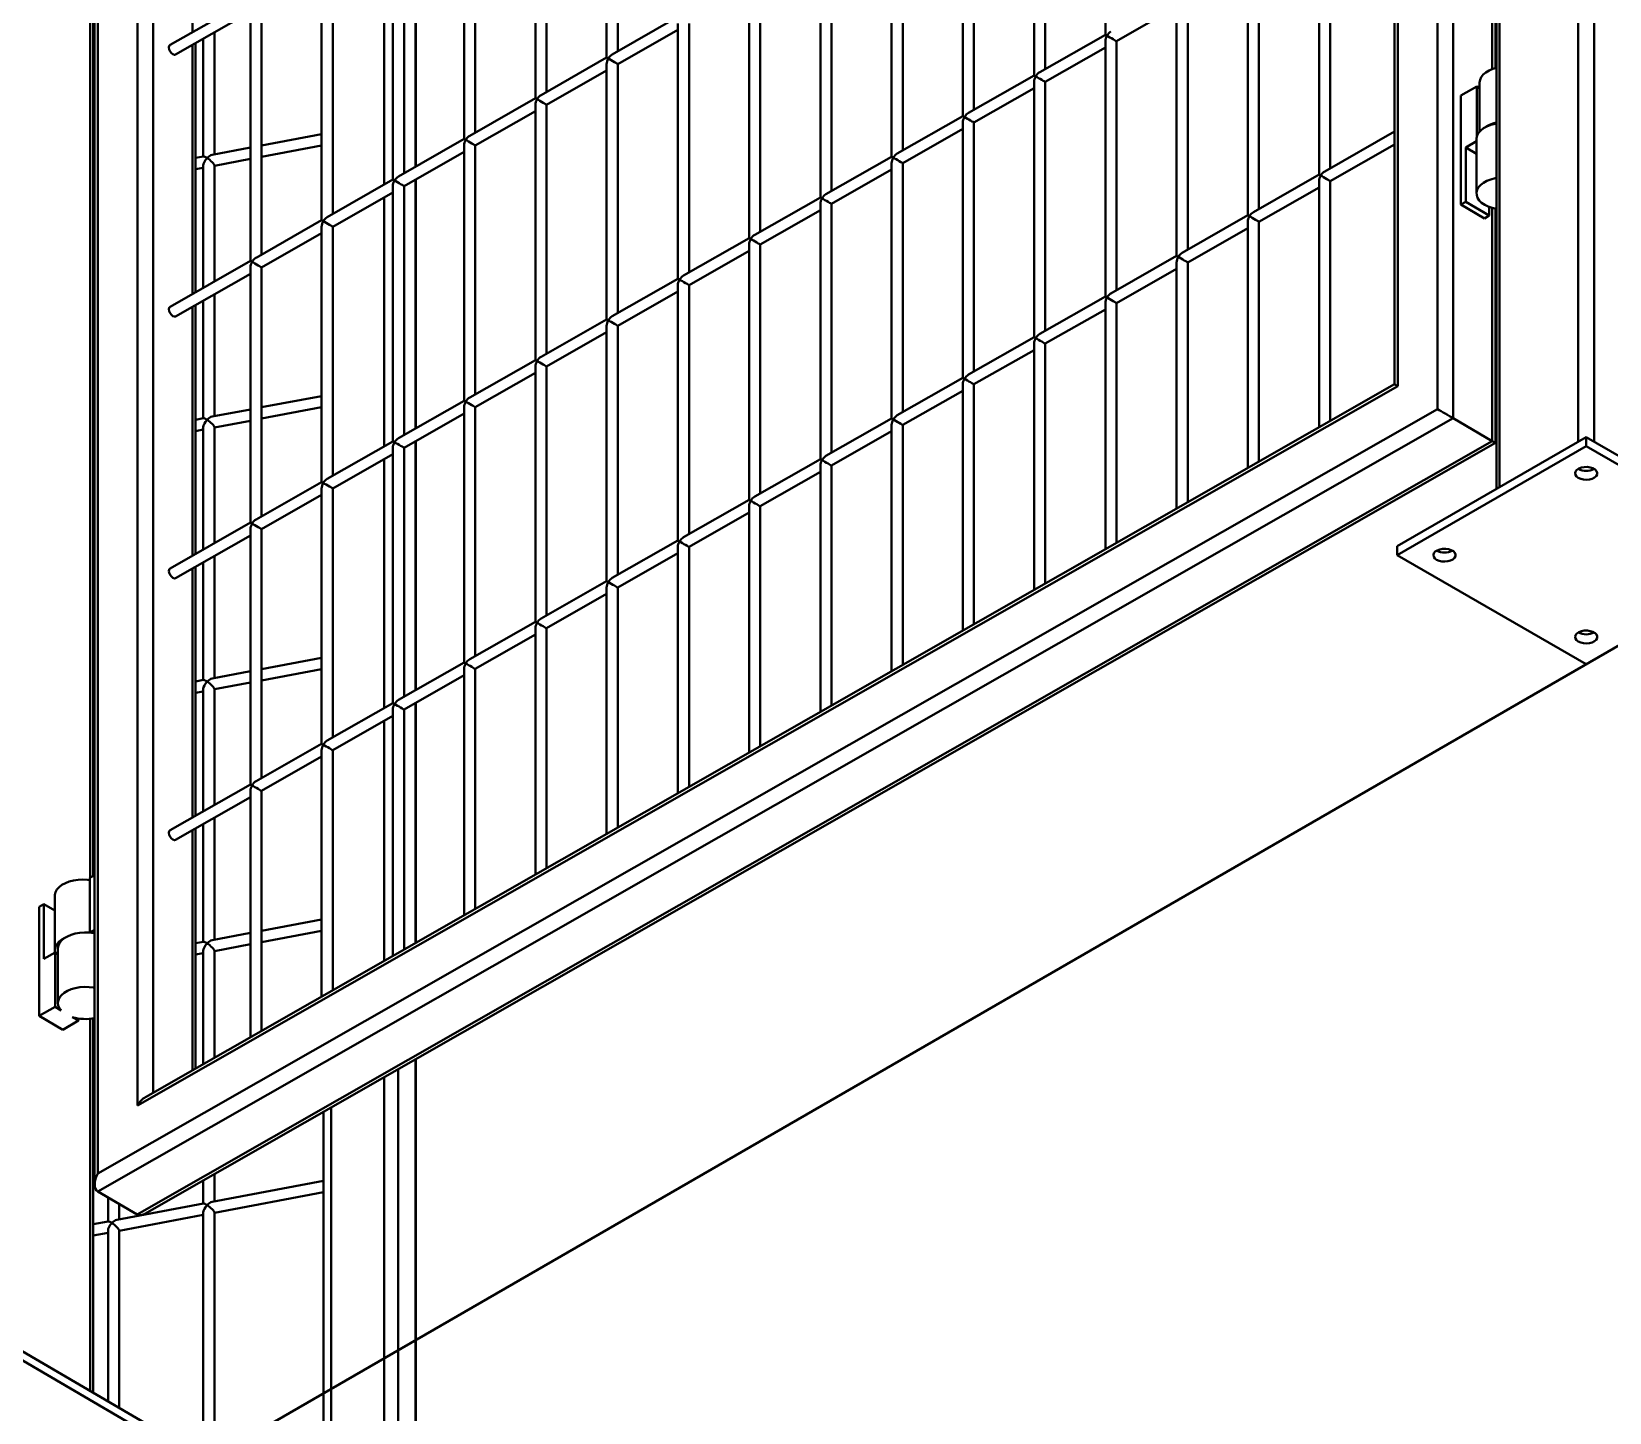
# Model space of a CAD drawing. Header units: millimetres. Extents: x 0 to 297, y 0 to 210.
# Drawn here: x 226.64 to 233.72, y 81.01 to 87.21 of the extents above; entities that cross this region are included whole.
import ezdxf

# ---------------------------------------------------------------- set-up
doc = ezdxf.new("R2010")
doc.units = ezdxf.units.MM
doc.layers.add('轮廓实线层', color=7, linetype='Continuous', lineweight=40)

msp = doc.modelspace()

# ---------------------------------------------------------------- linework, layer by layer
at = {"layer": '轮廓实线层', "color": 7, "linetype": 'Continuous', "lineweight": 40}
for p, q in [((226.9194, 96.7092), (226.9194, 82.035)), ((226.9343, 96.7007), (226.9343, 82.0846)), ((227.1121, 82.3902), (227.1121, 96.598)), ((226.9132, 83.4203), (226.9132, 95.0289)), ((232.7583, 94.2612), (232.7583, 85.6291)), ((233.2119, 87.0496), (233.2119, 92.7712)), ((233.216, 92.7688), (233.216, 85.1593)), ((212.5478, 72.2072), (241.5392, 88.9436)), ((231.4595, 88.3459), (231.4595, 87.1991)), ((229.2192, 88.2434), (229.2192, 87.0966)), ((229.2692, 87.1251), (229.2692, 88.2434)), ((231.1394, 88.1633), (231.1394, 87.0165)), ((231.1894, 87.0451), (231.1894, 88.1633)), ((228.8992, 88.0608), (228.8992, 86.914)), ((228.9492, 86.9425), (228.9492, 88.0608)), ((230.8194, 87.9807), (230.8194, 86.8339)), ((230.8694, 86.8624), (230.8694, 87.9807)), ((228.5791, 87.8781), (228.5791, 86.7313)), ((228.6291, 86.7599), (228.6291, 87.8781)), ((230.4994, 87.7981), (230.4994, 86.6513)), ((230.5494, 86.6798), (230.5494, 87.7981)), ((228.2591, 87.6955), (228.2591, 86.5487)), ((228.3091, 86.5773), (228.3091, 87.6955)), ((228.3626, 86.6078), (228.3626, 87.726)), ((232.4196, 87.718), (232.4196, 86.5712)), ((232.4696, 86.5997), (232.4696, 87.718)), ((230.1793, 87.6154), (230.1793, 86.4687)), ((230.2293, 86.4972), (230.2293, 87.6154)), ((227.9391, 87.5129), (227.9391, 86.3661)), ((227.9891, 86.3946), (227.9891, 87.5129)), ((232.0995, 87.5354), (232.0995, 86.3886)), ((232.1495, 86.4171), (232.1495, 87.5354)), ((229.8593, 87.4328), (229.8593, 86.286)), ((229.9093, 86.3146), (229.9093, 87.4328)), ((227.619, 87.3593), (227.2583, 87.1534)), ((227.619, 87.3303), (227.619, 86.1835)), ((227.669, 86.212), (227.669, 87.3303)), ((231.7795, 87.3527), (231.7795, 86.206)), ((231.8295, 86.2345), (231.8295, 87.3527)), ((227.2831, 87.11), (227.619, 87.3017)), ((229.5393, 87.2792), (229.2444, 87.111)), ((231.5095, 87.1701), (231.7795, 87.3242)), ((227.4573, 86.6619), (227.4573, 87.2094)), ((229.2692, 87.0676), (229.5393, 87.2217)), ((229.5393, 87.2502), (229.5393, 86.1034)), ((229.5893, 86.1319), (229.5893, 87.2502)), ((231.4595, 87.1991), (231.1647, 87.0309)), ((227.373, 86.0431), (227.373, 87.1613)), ((227.4073, 87.1809), (227.4073, 86.6525)), ((231.1894, 86.9875), (231.4595, 87.1416)), ((231.4595, 87.1701), (231.4595, 86.0233)), ((231.5095, 86.0519), (231.5095, 87.1701)), ((229.2192, 87.0966), (228.9244, 86.9284)), ((229.2192, 87.0676), (229.2192, 85.9208)), ((229.2692, 85.9493), (229.2692, 87.0676)), ((228.9492, 86.8849), (229.2192, 87.039)), ((231.1394, 87.0165), (230.8446, 86.8483)), ((231.1394, 86.9875), (231.1394, 85.8407)), ((231.1894, 85.8692), (231.1894, 86.9875)), ((233.141, 86.9846), (233.141, 86.7648)), ((228.8992, 86.914), (228.6044, 86.7457)), ((230.8694, 86.8049), (231.1394, 86.959)), ((233.0568, 86.9261), (233.1279, 86.9667)), ((233.0568, 86.4362), (233.0568, 86.9261)), ((233.1279, 86.9667), (233.1279, 86.7409)), ((233.1279, 86.9667), (233.141, 86.9591)), ((228.6291, 86.7023), (228.8992, 86.8564)), ((228.8992, 86.8849), (228.8992, 85.7382)), ((228.9492, 85.7667), (228.9492, 86.8849)), ((230.8194, 86.8339), (230.5246, 86.6657)), ((230.5494, 86.6222), (230.8194, 86.7763)), ((230.8194, 86.8049), (230.8194, 85.6581)), ((230.8694, 85.6866), (230.8694, 86.8049)), ((232.7583, 86.7645), (232.4448, 86.5856)), ((227.619, 86.6922), (227.4468, 86.6599)), ((227.9391, 86.7524), (227.669, 86.7016)), ((227.669, 86.6508), (227.9391, 86.7015)), ((228.5791, 86.7313), (228.2843, 86.5631)), ((228.5791, 86.7023), (228.5791, 85.5555)), ((228.6291, 85.5841), (228.6291, 86.7023)), ((232.4696, 86.5422), (232.7583, 86.7069)), ((233.1269, 86.7211), (233.0782, 86.6933)), ((233.0782, 86.6933), (233.0782, 86.4484)), ((233.0782, 86.6933), (233.1269, 86.6649)), ((233.1269, 86.7315), (233.1269, 86.4865)), ((227.4086, 86.6527), (227.373, 86.646)), ((227.4573, 86.611), (227.619, 86.6414)), ((228.3091, 86.5197), (228.5791, 86.6738)), ((230.4994, 86.6513), (230.2045, 86.483)), ((230.4994, 86.6222), (230.4994, 85.4755)), ((230.5494, 85.504), (230.5494, 86.6222)), ((226.9194, 86.5608), (226.9132, 86.5596)), ((227.373, 86.5951), (227.4073, 86.6016)), ((227.4073, 86.6123), (227.4073, 86.0627)), ((227.4573, 86.0912), (227.4573, 86.6123)), ((228.2591, 86.5487), (227.9643, 86.3805)), ((228.3626, 85.4319), (228.3626, 86.5502)), ((230.2293, 86.4396), (230.4994, 86.5937)), ((232.4196, 86.5712), (232.1248, 86.403)), ((226.9132, 86.5088), (226.9194, 86.5099)), ((227.9891, 86.3371), (228.2591, 86.4912)), ((228.2591, 86.5197), (228.2591, 85.3729)), ((228.3091, 85.4014), (228.3091, 86.5197)), ((232.1495, 86.3595), (232.4196, 86.5136)), ((232.4196, 86.5422), (232.4196, 85.4358)), ((232.4696, 85.4643), (232.4696, 86.5422)), ((230.1793, 86.4687), (229.8845, 86.3004)), ((229.9093, 86.257), (230.1793, 86.4111)), ((230.1793, 86.4396), (230.1793, 85.2928)), ((230.2293, 85.3214), (230.2293, 86.4396)), ((233.0782, 86.4484), (233.0568, 86.4362)), ((233.0568, 86.4362), (233.1623, 86.3746)), ((233.0782, 86.4484), (233.1836, 86.3868)), ((233.1836, 86.4261), (233.1836, 86.3868)), ((233.2119, 85.3657), (233.2119, 86.4181)), ((227.9391, 86.3661), (227.6443, 86.1979)), ((227.9391, 86.3371), (227.9391, 85.1903)), ((227.9891, 85.2188), (227.9891, 86.3371)), ((232.0995, 86.3886), (231.8047, 86.2203)), ((232.0995, 86.3595), (232.0995, 85.2532)), ((232.1495, 85.2817), (232.1495, 86.3595)), ((233.1836, 86.3868), (233.1623, 86.3746)), ((227.669, 86.1544), (227.9391, 86.3085)), ((229.8593, 86.286), (229.5645, 86.1178)), ((231.8295, 86.1769), (232.0995, 86.331)), ((229.5893, 86.0744), (229.8593, 86.2285)), ((229.8593, 86.257), (229.8593, 85.1102)), ((229.9093, 85.1387), (229.9093, 86.257)), ((231.7795, 86.206), (231.4847, 86.0377)), ((227.619, 86.1835), (227.2583, 85.9776)), ((227.2831, 85.9342), (227.619, 86.1259)), ((227.619, 86.1544), (227.619, 85.0077)), ((227.669, 85.0362), (227.669, 86.1544)), ((231.5095, 85.9943), (231.7795, 86.1484)), ((231.7795, 86.1769), (231.7795, 85.0706)), ((231.8295, 85.0991), (231.8295, 86.1769)), ((229.5393, 86.1034), (229.2444, 85.9352)), ((229.5393, 86.0744), (229.5393, 84.9276)), ((229.5893, 84.9561), (229.5893, 86.0744)), ((227.373, 84.8672), (227.373, 85.9855)), ((227.4073, 86.0051), (227.4073, 85.4766)), ((227.4573, 85.486), (227.4573, 86.0336)), ((229.2692, 85.8917), (229.5393, 86.0458)), ((231.4595, 86.0233), (231.1647, 85.8551)), ((231.4595, 85.9943), (231.4595, 84.8879)), ((231.5095, 84.9165), (231.5095, 85.9943)), ((229.2192, 85.9208), (228.9244, 85.7525)), ((231.1894, 85.8117), (231.4595, 85.9658)), ((228.9492, 85.7091), (229.2192, 85.8632)), ((229.2192, 85.8917), (229.2192, 84.745)), ((229.2692, 84.7735), (229.2692, 85.8917)), ((231.1394, 85.8407), (230.8446, 85.6725)), ((230.8694, 85.629), (231.1394, 85.7831)), ((231.1394, 85.8117), (231.1394, 84.7053)), ((231.1894, 84.7338), (231.1894, 85.8117)), ((228.8992, 85.7382), (228.6044, 85.5699)), ((228.8992, 85.7091), (228.8992, 84.5623)), ((228.9492, 84.5909), (228.9492, 85.7091)), ((232.7583, 85.6291), (227.1477, 82.4275)), ((228.6291, 85.5265), (228.8992, 85.6806)), ((230.8194, 85.6581), (230.5246, 85.4898)), ((230.8194, 85.629), (230.8194, 84.5227)), ((230.8694, 84.5512), (230.8694, 85.629)), ((232.7732, 85.6206), (227.1121, 82.3902)), ((227.9391, 85.5765), (227.669, 85.5258)), ((228.5791, 85.5555), (228.2843, 85.3873)), ((230.5494, 85.4464), (230.8194, 85.6005)), ((226.9343, 82.0846), (232.951, 85.5179)), ((227.619, 85.5164), (227.4468, 85.4841)), ((227.669, 85.4749), (227.9391, 85.5257)), ((228.3091, 85.3439), (228.5791, 85.498)), ((228.5791, 85.5265), (228.5791, 84.3797)), ((228.6291, 84.4082), (228.6291, 85.5265)), ((233.0217, 85.4769), (226.9339, 82.0029)), ((227.4086, 85.4769), (227.373, 85.4702)), ((227.373, 85.4193), (227.4073, 85.4258)), ((227.4073, 85.4365), (227.4073, 84.8868)), ((227.4573, 85.4352), (227.619, 85.4655)), ((227.4573, 84.9154), (227.4573, 85.4365)), ((230.4994, 85.4755), (230.2045, 85.3072)), ((230.2293, 85.2638), (230.4994, 85.4179)), ((230.4994, 85.4464), (230.4994, 84.3401)), ((230.5494, 84.3686), (230.5494, 85.4464)), ((233.0217, 85.4769), (233.1974, 85.3742)), ((226.9194, 85.385), (226.9132, 85.3838)), ((227.1096, 81.9003), (233.1974, 85.3742)), ((227.1447, 81.9036), (233.2119, 85.3657)), ((228.2591, 85.3729), (227.9643, 85.2047)), ((228.2591, 85.3439), (228.2591, 84.1971)), ((228.3091, 84.2256), (228.3091, 85.3439)), ((228.3626, 84.2561), (228.3626, 85.3744)), ((232.771, 84.9024), (233.6196, 85.3922)), ((232.771, 84.8616), (233.6196, 85.3514)), ((233.6196, 85.3922), (233.6196, 85.3514)), ((233.6196, 85.3922), (234.4681, 84.9024)), ((233.6196, 85.3514), (234.4681, 84.8616)), ((226.9132, 85.3329), (226.9194, 85.3341)), ((227.9891, 85.1612), (228.2591, 85.3153)), ((230.1793, 85.2928), (229.8845, 85.1246)), ((229.9093, 85.0812), (230.1793, 85.2353)), ((230.1793, 85.2638), (230.1793, 84.1574)), ((230.2293, 84.186), (230.2293, 85.2638)), ((227.9391, 85.1903), (227.6443, 85.022)), ((227.669, 84.9786), (227.9391, 85.1327)), ((227.9391, 85.1612), (227.9391, 84.0145)), ((227.9891, 84.043), (227.9891, 85.1612)), ((229.8593, 85.1102), (229.5645, 84.942)), ((229.8593, 85.0812), (229.8593, 83.9748)), ((229.9093, 84.0033), (229.9093, 85.0812)), ((227.619, 85.0077), (227.2583, 84.8018)), ((229.5893, 84.8985), (229.8593, 85.0526)), ((227.2831, 84.7584), (227.619, 84.9501)), ((227.619, 84.9786), (227.619, 83.8318)), ((227.669, 83.8604), (227.669, 84.9786)), ((229.5393, 84.9276), (229.2444, 84.7593)), ((227.4573, 84.3102), (227.4573, 84.8578)), ((229.2692, 84.7159), (229.5393, 84.87)), ((229.5393, 84.8985), (229.5393, 83.7922)), ((229.5893, 83.8207), (229.5893, 84.8985)), ((232.771, 84.9024), (232.771, 84.8616)), ((233.6196, 84.3717), (232.771, 84.8616)), ((234.4681, 84.8616), (233.6196, 84.3717)), ((227.373, 83.6914), (227.373, 84.8097)), ((227.4073, 84.8293), (227.4073, 84.3008)), ((229.2192, 84.745), (228.9244, 84.5767)), ((229.2192, 84.7159), (229.2192, 83.6096)), ((229.2692, 83.6381), (229.2692, 84.7159)), ((228.9492, 84.5333), (229.2192, 84.6874)), ((228.8992, 84.5623), (228.6044, 84.3941)), ((228.6291, 84.3507), (228.8992, 84.5048)), ((228.8992, 84.5333), (228.8992, 83.4269)), ((228.9492, 83.4555), (228.9492, 84.5333)), ((227.9391, 84.4007), (227.669, 84.35)), ((227.669, 84.2991), (227.9391, 84.3498)), ((228.5791, 84.3797), (228.2843, 84.2115)), ((228.5791, 84.3507), (228.5791, 83.2443)), ((228.6291, 83.2729), (228.6291, 84.3507)), ((227.4086, 84.3011), (227.373, 84.2944)), ((227.619, 84.3406), (227.4468, 84.3082)), ((227.4573, 84.2593), (227.619, 84.2897)), ((228.3091, 84.168), (228.5791, 84.3221)), ((226.9194, 84.2092), (226.9132, 84.208)), ((227.373, 84.2435), (227.4073, 84.25)), ((227.4073, 84.2607), (227.4073, 83.711)), ((227.4573, 83.7396), (227.4573, 84.2607)), ((226.9132, 84.1571), (226.9194, 84.1583)), ((228.2591, 84.1971), (227.9643, 84.0289)), ((227.9891, 83.9854), (228.2591, 84.1395)), ((228.2591, 84.168), (228.2591, 83.0617)), ((228.3091, 83.0902), (228.3091, 84.168)), ((228.3626, 83.1207), (228.3626, 84.1986)), ((227.9391, 84.0145), (227.6443, 83.8462)), ((227.669, 83.8028), (227.9391, 83.9569)), ((227.9391, 83.9854), (227.9391, 82.8791)), ((227.9891, 82.9076), (227.9891, 83.9854)), ((227.619, 83.8318), (227.2583, 83.626)), ((227.619, 83.8028), (227.619, 82.6964)), ((227.669, 82.725), (227.669, 83.8028)), ((227.2831, 83.5825), (227.619, 83.7743)), ((227.4073, 83.6535), (227.4073, 83.125)), ((227.4573, 83.1344), (227.4573, 83.682)), ((227.373, 82.556), (227.373, 83.6339)), ((226.9194, 83.4239), (226.8979, 83.4116)), ((226.8979, 83.4116), (226.8979, 83.1666)), ((226.6917, 83.2939), (226.6703, 83.2817)), ((226.6917, 83.0489), (226.6917, 83.2939)), ((226.6917, 83.2939), (226.7403, 83.2655)), ((226.7403, 83.3321), (226.7403, 83.0871)), ((226.6703, 83.2817), (226.6703, 82.7918)), ((227.9391, 83.2249), (227.669, 83.1742)), ((226.8979, 83.1666), (226.9194, 83.1789)), ((227.619, 83.1648), (227.4468, 83.1324)), ((227.669, 83.1233), (227.9391, 83.174)), ((226.7414, 83.0774), (226.6917, 83.0489)), ((226.7414, 82.8324), (226.7414, 83.0774)), ((226.7414, 83.0774), (226.7545, 83.0697)), ((226.7545, 83.0953), (226.7545, 82.8503)), ((227.4086, 83.1253), (227.373, 83.1186)), ((227.373, 83.0677), (227.4073, 83.0741)), ((227.4073, 83.0849), (227.4073, 82.5756)), ((227.4573, 83.0835), (227.619, 83.1139)), ((227.4573, 82.6042), (227.4573, 83.0849)), ((226.6703, 82.7918), (226.7414, 82.8324)), ((226.6703, 82.7918), (226.7758, 82.7302)), ((226.7414, 82.8324), (226.7696, 82.816)), ((226.7758, 82.7302), (226.8469, 82.7708)), ((226.8188, 82.7872), (226.8469, 82.7708)), ((226.8469, 82.7708), (226.8469, 82.7806)), ((226.9132, 81.0999), (226.9132, 82.7808)), ((228.3626, 80.9321), (228.3626, 82.5985)), ((227.9475, 82.3617), (227.9475, 79.7105)), ((227.4573, 81.9586), (227.4573, 82.082)), ((227.4073, 82.0534), (227.4073, 81.9492)), ((227.9475, 82.0507), (227.4468, 81.9566)), ((226.9339, 82.0029), (227.1096, 81.9003)), ((226.9794, 81.9763), (226.9794, 81.8688)), ((227.4086, 81.9494), (227.0189, 81.8762)), ((227.0294, 81.8782), (227.0294, 81.9471)), ((227.4573, 81.9077), (227.9475, 81.9998)), ((226.9807, 81.869), (226.9132, 81.8564)), ((227.0294, 81.8273), (227.4073, 81.8983)), ((227.4073, 81.909), (227.4073, 80.7734)), ((227.4573, 80.7828), (227.4573, 81.909)), ((226.9132, 81.8055), (226.9794, 81.8179)), ((226.9794, 81.8286), (226.9794, 81.0613)), ((227.0294, 81.032), (227.0294, 81.8286)), ((226.5146, 81.3327), (227.3582, 80.84)), ((226.5146, 81.2919), (227.3582, 80.7992))]:
    msp.add_line(p, q, dxfattribs=at)
at = {"layer": '轮廓实线层', "color": 8, "linetype": 'Continuous', "lineweight": 40}
for p, q in [((227.1828, 96.5569), (227.1828, 82.4475)), ((226.8988, 83.4121), (226.8988, 95.0271)), ((232.7732, 93.0244), (232.7732, 85.6206)), ((232.951, 85.5179), (232.951, 92.9218)), ((233.0217, 92.8809), (233.0217, 85.4769)), ((233.1974, 87.0449), (233.1974, 92.7795)), ((233.2307, 92.7603), (233.2307, 85.1677)), ((233.5842, 85.3718), (233.5842, 92.5562)), ((233.6549, 92.5562), (233.6549, 85.3718)), ((227.3585, 87.2106), (227.3585, 88.3289)), ((228.3601, 86.6064), (228.3601, 87.7246)), ((228.2197, 86.5263), (228.2197, 87.6445)), ((227.3585, 86.0348), (227.3585, 87.1531)), ((228.3601, 85.4305), (228.3601, 86.5488)), ((228.2197, 85.3504), (228.2197, 86.4687)), ((233.1974, 85.3742), (233.1974, 86.4216)), ((227.3585, 84.859), (227.3585, 85.9773)), ((228.3601, 84.2547), (228.3601, 85.373)), ((228.2197, 84.1746), (228.2197, 85.2929)), ((227.3585, 83.6832), (227.3585, 84.8014)), ((228.3601, 83.1193), (228.3601, 84.1972)), ((228.2197, 83.0392), (228.2197, 84.117)), ((227.3585, 82.5478), (227.3585, 83.6256)), ((226.8988, 81.1083), (226.8988, 82.779)), ((228.3601, 80.9316), (228.3601, 82.5971)), ((228.2197, 79.537), (228.2197, 82.517)), ((228.2828, 82.553), (228.2828, 79.4777)), ((227.982, 82.3814), (227.982, 79.6965))]:
    msp.add_line(p, q, dxfattribs=at)
at = {"layer": '轮廓实线层', "color": 7, "linetype": 'Continuous', "lineweight": 40, "flags": 128}
for points in [[(227.2583, 87.1534), (227.2582, 87.1534), (227.2544, 87.149), (227.2531, 87.142), (227.2544, 87.1334), (227.2582, 87.1245), (227.2639, 87.1168), (227.2707, 87.1113), (227.2774, 87.1089), (227.2831, 87.11)], [(233.216, 87.0507), (233.2003, 87.046), (233.1834, 87.0388), (233.1689, 87.03), (233.1571, 87.02), (233.1484, 87.009), (233.143, 86.9973), (233.141, 86.9852), (233.141, 86.9846)], [(233.216, 86.8006), (233.2103, 86.7995), (233.1912, 86.7946), (233.1737, 86.7878), (233.1585, 86.7795), (233.1459, 86.7698), (233.1363, 86.759), (233.13, 86.7474), (233.1271, 86.7354), (233.1269, 86.7315)], [(233.216, 86.5556), (233.2103, 86.5546), (233.1912, 86.5496), (233.1737, 86.5428), (233.1585, 86.5345), (233.1459, 86.5248), (233.1363, 86.514), (233.13, 86.5025), (233.1271, 86.4905), (233.1277, 86.4784), (233.1318, 86.4665), (233.1393, 86.4552), (233.1499, 86.4447), (233.1635, 86.4355), (233.1795, 86.4277), (233.1976, 86.4215), (233.216, 86.4174)], [(227.2583, 85.9776), (227.2582, 85.9776), (227.2544, 85.9732), (227.2531, 85.9662), (227.2544, 85.9576), (227.2582, 85.9487), (227.2639, 85.941), (227.2707, 85.9355), (227.2774, 85.9331), (227.2831, 85.9342)], [(233.5842, 85.2085), (233.576, 85.2148), (233.571, 85.2221), (233.5696, 85.2299), (233.5719, 85.2377), (233.5778, 85.2448), (233.5867, 85.2507), (233.5981, 85.255), (233.6111, 85.2574), (233.6247, 85.2577), (233.6379, 85.2558), (233.6498, 85.2519), (233.6594, 85.2464), (233.6661, 85.2395), (233.6693, 85.2319), (233.6688, 85.224), (233.6647, 85.2165), (233.6572, 85.21), (233.647, 85.2048), (233.6347, 85.2014), (233.6213, 85.2001), (233.6077, 85.2009), (233.5951, 85.2038), (233.5842, 85.2085)], [(232.9478, 84.8411), (232.9396, 84.8474), (232.9346, 84.8547), (232.9332, 84.8625), (232.9355, 84.8703), (232.9414, 84.8774), (232.9503, 84.8833), (232.9617, 84.8876), (232.9747, 84.89), (232.9883, 84.8903), (233.0015, 84.8884), (233.0134, 84.8846), (233.023, 84.879), (233.0297, 84.8721), (233.0329, 84.8645), (233.0324, 84.8567), (233.0283, 84.8492), (233.0209, 84.8426), (233.0106, 84.8374), (232.9983, 84.834), (232.9849, 84.8327), (232.9713, 84.8335), (232.9587, 84.8364), (232.9478, 84.8411)], [(227.2583, 84.8018), (227.2582, 84.8018), (227.2544, 84.7974), (227.2531, 84.7903), (227.2544, 84.7817), (227.2582, 84.7729), (227.2639, 84.7651), (227.2707, 84.7597), (227.2774, 84.7573), (227.2831, 84.7584)], [(233.5842, 84.4738), (233.576, 84.48), (233.571, 84.4873), (233.5696, 84.4952), (233.5719, 84.5029), (233.5778, 84.51), (233.5867, 84.5159), (233.5981, 84.5202), (233.6111, 84.5226), (233.6247, 84.5229), (233.6379, 84.521), (233.6498, 84.5172), (233.6594, 84.5116), (233.6661, 84.5048), (233.6693, 84.4971), (233.6688, 84.4893), (233.6647, 84.4818), (233.6572, 84.4752), (233.647, 84.47), (233.6347, 84.4667), (233.6213, 84.4653), (233.6077, 84.4661), (233.5951, 84.469), (233.5842, 84.4738)], [(227.2583, 83.626), (227.2582, 83.6259), (227.2544, 83.6215), (227.2531, 83.6145), (227.2544, 83.6059), (227.2582, 83.5971), (227.2639, 83.5893), (227.2707, 83.5838), (227.2774, 83.5815), (227.2831, 83.5825)], [(226.7403, 83.3321), (226.7405, 83.3365), (226.7436, 83.3485), (226.75, 83.36), (226.7597, 83.3708), (226.7724, 83.3804), (226.7877, 83.3887), (226.8052, 83.3954), (226.8244, 83.4003), (226.8448, 83.4033), (226.8657, 83.4043), (226.8866, 83.4032), (226.8979, 83.4018)], [(226.7545, 83.0953), (226.7545, 83.0959), (226.7565, 83.1079), (226.7619, 83.1196), (226.7706, 83.1307), (226.7824, 83.1407), (226.7969, 83.1494), (226.8138, 83.1566), (226.8325, 83.1621), (226.8525, 83.1657), (226.8733, 83.1673), (226.8943, 83.1669), (226.9149, 83.1645), (226.9194, 83.1636)], [(226.7414, 83.0774), (226.741, 83.0794), (226.7405, 83.0915), (226.7436, 83.1035), (226.75, 83.1151), (226.7597, 83.1258), (226.7724, 83.1354), (226.7848, 83.1424)], [(226.7696, 82.816), (226.7612, 82.8271), (226.7561, 82.8388), (226.7545, 82.8509), (226.7565, 82.863), (226.7619, 82.8747), (226.7706, 82.8857), (226.7824, 82.8957), (226.7969, 82.9045), (226.8138, 82.9117), (226.8325, 82.9172), (226.8525, 82.9208), (226.8733, 82.9224), (226.8943, 82.9219), (226.9149, 82.9195), (226.9194, 82.9187)]]:
    msp.add_lwpolyline(points, dxfattribs=at)
at = {"layer": '轮廓实线层', "color": 7, "linetype": 'Continuous', "lineweight": 40}
for centre, radius, start, end in [((233.249, 86.6664), 0.1432, 103.31487, 123.0727), ((233.6196, 85.3162), 0.0757, 242.14016, 297.86063), ((232.9832, 84.9489), 0.0757, 242.13965, 297.85483), ((233.6196, 84.5815), 0.0757, 242.13967, 297.85477), ((226.8797, 82.9848), 0.2068, 252.87308, 281.08635)]:
    msp.add_arc(centre, radius, start, end, dxfattribs=at)
for centre, major_axis, ratio, start_param, end_param in [((231.4845, 87.1846), (0.025, -0.0145), 0.002438, 2.351817, 3.140177), ((231.4845, 87.1846), (0.0178, 0.0306), 0.57566, 1.56938, 2.360572), ((231.4845, 87.1846), (0.0178, 0.0306), 0.57566, 0.781021, 1.56938), ((231.4845, 87.1846), (0.025, -0.0145), 0.002438, 0.001416, 2.351817), ((229.2442, 87.0821), (0.025, -0.0145), 0.002438, 2.351817, 3.140177), ((229.2442, 87.0821), (0.0178, 0.0306), 0.57566, 1.56938, 2.360572), ((229.2442, 87.0821), (0.0178, 0.0306), 0.57566, 0.781021, 1.56938), ((229.2442, 87.0821), (0.025, -0.0145), 0.002438, 0.001416, 2.351817), ((231.1644, 87.002), (0.025, -0.0145), 0.002438, 2.351817, 3.140177), ((231.1644, 87.002), (0.0178, 0.0306), 0.57566, 1.56938, 2.360572), ((231.1644, 87.002), (0.0178, 0.0306), 0.57566, 0.781021, 1.56938), ((231.1644, 87.002), (0.025, -0.0145), 0.002438, 0.001416, 2.351817), ((228.9242, 86.8995), (0.025, -0.0145), 0.002438, 2.351817, 3.140177), ((228.9242, 86.8995), (0.0178, 0.0306), 0.57566, 1.56938, 2.360572), ((228.9242, 86.8995), (0.0178, 0.0306), 0.57566, 0.781021, 1.56938), ((228.9242, 86.8995), (0.025, -0.0145), 0.002438, 0.001416, 2.351817), ((230.8444, 86.8194), (0.025, -0.0145), 0.002438, 2.351817, 3.140177), ((230.8444, 86.8194), (0.0178, 0.0306), 0.57566, 1.56938, 2.360572), ((230.8444, 86.8194), (0.0178, 0.0306), 0.57566, 0.781021, 1.56938), ((230.8444, 86.8194), (0.025, -0.0145), 0.002438, 0.001416, 2.351817), ((228.6041, 86.7168), (0.025, -0.0145), 0.002438, 2.351817, 3.140177), ((228.6041, 86.7168), (0.0178, 0.0306), 0.57566, 1.56938, 2.360572), ((228.6041, 86.7168), (0.0178, 0.0306), 0.57566, 0.781021, 1.56938), ((228.6041, 86.7168), (0.025, -0.0145), 0.002438, 0.001416, 2.351817), ((227.4323, 86.6317), (0.0222, 0.0268), 0.428721, 1.408444, 2.664626), ((227.4323, 86.6317), (0.0247, -0.0205), 0.19743, 2.047763, 2.979241), ((227.4323, 86.6317), (0.0222, 0.0268), 0.428721, 0.476967, 1.408444), ((227.4323, 86.6317), (0.0247, -0.0205), 0.19743, 0.162352, 2.047763), ((230.5244, 86.6368), (0.025, -0.0145), 0.002438, 2.351817, 3.140177), ((230.5244, 86.6368), (0.0178, 0.0306), 0.57566, 1.56938, 2.360572), ((230.5244, 86.6368), (0.0178, 0.0306), 0.57566, 0.781021, 1.56938), ((230.5244, 86.6368), (0.025, -0.0145), 0.002438, 0.001416, 2.351817), ((228.2841, 86.5342), (0.025, -0.0145), 0.002438, 2.351817, 3.140177), ((228.2841, 86.5342), (0.0178, 0.0306), 0.57566, 0.781021, 1.56938), ((232.4446, 86.5567), (0.025, -0.0145), 0.002438, 2.351817, 3.140177), ((232.4446, 86.5567), (0.0178, 0.0306), 0.57566, 1.56938, 2.360572), ((232.4446, 86.5567), (0.0178, 0.0306), 0.57566, 0.781021, 1.56938), ((232.4446, 86.5567), (0.025, -0.0145), 0.002438, 0.001416, 2.351817), ((228.2841, 86.5342), (0.0178, 0.0306), 0.57566, 1.56938, 2.360572), ((228.2841, 86.5342), (0.025, -0.0145), 0.002438, 0.001416, 2.351817), ((230.2043, 86.4541), (0.0178, 0.0306), 0.57566, 0.781021, 1.56938), ((230.2043, 86.4541), (0.025, -0.0145), 0.002438, 2.351817, 3.140177), ((230.2043, 86.4541), (0.0178, 0.0306), 0.57566, 1.56938, 2.360572), ((230.2043, 86.4541), (0.025, -0.0145), 0.002438, 0.001416, 2.351817), ((227.9641, 86.3516), (0.025, -0.0145), 0.002438, 2.351817, 3.140177), ((227.9641, 86.3516), (0.0178, 0.0306), 0.57566, 1.56938, 2.360572), ((227.9641, 86.3516), (0.0178, 0.0306), 0.57566, 0.781021, 1.56938), ((227.9641, 86.3516), (0.025, -0.0145), 0.002438, 0.001416, 2.351817), ((232.1245, 86.3741), (0.025, -0.0145), 0.002438, 2.351817, 3.140177), ((232.1245, 86.3741), (0.0178, 0.0306), 0.57566, 1.56938, 2.360572), ((232.1245, 86.3741), (0.0178, 0.0306), 0.57566, 0.781021, 1.56938), ((232.1245, 86.3741), (0.025, -0.0145), 0.002438, 0.001416, 2.351817), ((229.8843, 86.2715), (0.025, -0.0145), 0.002438, 2.351817, 3.140177), ((229.8843, 86.2715), (0.0178, 0.0306), 0.57566, 1.56938, 2.360572), ((229.8843, 86.2715), (0.0178, 0.0306), 0.57566, 0.781021, 1.56938), ((229.8843, 86.2715), (0.025, -0.0145), 0.002438, 0.001416, 2.351817), ((227.644, 86.169), (0.0178, 0.0306), 0.57566, 0.781021, 1.56938), ((231.8045, 86.1914), (0.025, -0.0145), 0.002438, 2.351817, 3.140177), ((231.8045, 86.1914), (0.0178, 0.0306), 0.57566, 1.56938, 2.360572), ((231.8045, 86.1914), (0.0178, 0.0306), 0.57566, 0.781021, 1.56938), ((231.8045, 86.1914), (0.025, -0.0145), 0.002438, 0.001416, 2.351817), ((227.644, 86.169), (0.025, -0.0145), 0.002438, 2.351817, 3.140177), ((227.644, 86.169), (0.0178, 0.0306), 0.57566, 1.56938, 2.360572), ((227.644, 86.169), (0.025, -0.0145), 0.002438, 0.001416, 2.351817), ((229.5643, 86.0889), (0.025, -0.0145), 0.002438, 2.351817, 3.140177), ((229.5643, 86.0889), (0.0178, 0.0306), 0.57566, 1.56938, 2.360572), ((229.5643, 86.0889), (0.0178, 0.0306), 0.57566, 0.781021, 1.56938), ((229.5643, 86.0889), (0.025, -0.0145), 0.002438, 0.001416, 2.351817), ((231.4845, 86.0088), (0.025, -0.0145), 0.002438, 2.351817, 3.140177), ((231.4845, 86.0088), (0.0178, 0.0306), 0.57566, 1.56938, 2.360572), ((231.4845, 86.0088), (0.0178, 0.0306), 0.57566, 0.781021, 1.56938), ((231.4845, 86.0088), (0.025, -0.0145), 0.002438, 0.001416, 2.351817), ((229.2442, 85.9063), (0.025, -0.0145), 0.002438, 2.351817, 3.140177), ((229.2442, 85.9063), (0.0178, 0.0306), 0.57566, 1.56938, 2.360572), ((229.2442, 85.9063), (0.0178, 0.0306), 0.57566, 0.781021, 1.56938), ((229.2442, 85.9063), (0.025, -0.0145), 0.002438, 0.001416, 2.351817), ((231.1644, 85.8262), (0.025, -0.0145), 0.002438, 2.351817, 3.140177), ((231.1644, 85.8262), (0.0178, 0.0306), 0.57566, 1.56938, 2.360572), ((231.1644, 85.8262), (0.0178, 0.0306), 0.57566, 0.781021, 1.56938), ((231.1644, 85.8262), (0.025, -0.0145), 0.002438, 0.001416, 2.351817), ((228.9242, 85.7236), (0.025, -0.0145), 0.002438, 2.351817, 3.140177), ((228.9242, 85.7236), (0.0178, 0.0306), 0.57566, 1.56938, 2.360572), ((228.9242, 85.7236), (0.0178, 0.0306), 0.57566, 0.781021, 1.56938), ((228.9242, 85.7236), (0.025, -0.0145), 0.002438, 0.001416, 2.351817), ((230.8444, 85.6436), (0.025, -0.0145), 0.002438, 2.351817, 3.140177), ((230.8444, 85.6436), (0.0178, 0.0306), 0.57566, 1.56938, 2.360572), ((230.8444, 85.6436), (0.0178, 0.0306), 0.57566, 0.781021, 1.56938), ((230.8444, 85.6436), (0.025, -0.0145), 0.002438, 0.001416, 2.351817), ((232.8083, 85.6001), (0.05, -0.029), 0.002438, 2.351817, 3.140177), ((228.6041, 85.541), (0.025, -0.0145), 0.002438, 2.351817, 3.140177), ((228.6041, 85.541), (0.0178, 0.0306), 0.57566, 0.781021, 1.56938), ((227.4323, 85.4559), (0.0222, 0.0268), 0.428721, 0.476967, 1.408444), ((228.6041, 85.541), (0.0178, 0.0306), 0.57566, 1.56938, 2.360572), ((228.6041, 85.541), (0.025, -0.0145), 0.002438, 0.001416, 2.351817), ((230.5244, 85.4609), (0.0178, 0.0306), 0.57566, 0.781021, 1.56938), ((232.9861, 85.4974), (0.05, -0.029), 0.002438, 0.781021, 2.351817), ((227.4323, 85.4559), (0.0222, 0.0268), 0.428721, 1.408444, 2.664626), ((227.4323, 85.4559), (0.0247, -0.0205), 0.19743, 2.047763, 2.979241), ((227.4323, 85.4559), (0.0247, -0.0205), 0.19743, 0.162352, 2.047763), ((230.5244, 85.4609), (0.025, -0.0145), 0.002438, 2.351817, 3.140177), ((230.5244, 85.4609), (0.0178, 0.0306), 0.57566, 1.56938, 2.360572), ((230.5244, 85.4609), (0.025, -0.0145), 0.002438, 0.001416, 2.351817), ((228.2841, 85.3584), (0.025, -0.0145), 0.002438, 2.351817, 3.140177), ((228.2841, 85.3584), (0.0178, 0.0306), 0.57566, 1.56938, 2.360572), ((228.2841, 85.3584), (0.0178, 0.0306), 0.57566, 0.781021, 1.56938), ((228.2841, 85.3584), (0.025, -0.0145), 0.002438, 0.001416, 2.351817), ((233.1619, 85.3948), (0.05, -0.029), 0.002438, 0.001416, 0.781021), ((230.2043, 85.2783), (0.025, -0.0145), 0.002438, 2.351817, 3.140177), ((230.2043, 85.2783), (0.0178, 0.0306), 0.57566, 1.56938, 2.360572), ((230.2043, 85.2783), (0.0178, 0.0306), 0.57566, 0.781021, 1.56938), ((230.2043, 85.2783), (0.025, -0.0145), 0.002438, 0.001416, 2.351817), ((227.9641, 85.1758), (0.0178, 0.0306), 0.57566, 0.781021, 1.56938), ((227.9641, 85.1758), (0.025, -0.0145), 0.002438, 2.351817, 3.140177), ((227.9641, 85.1758), (0.0178, 0.0306), 0.57566, 1.56938, 2.360572), ((227.9641, 85.1758), (0.025, -0.0145), 0.002438, 0.001416, 2.351817), ((229.8843, 85.0957), (0.025, -0.0145), 0.002438, 2.351817, 3.140177), ((229.8843, 85.0957), (0.0178, 0.0306), 0.57566, 1.56938, 2.360572), ((229.8843, 85.0957), (0.0178, 0.0306), 0.57566, 0.781021, 1.56938), ((229.8843, 85.0957), (0.025, -0.0145), 0.002438, 0.001416, 2.351817), ((227.644, 84.9931), (0.025, -0.0145), 0.002438, 2.351817, 3.140177), ((227.644, 84.9931), (0.0178, 0.0306), 0.57566, 1.56938, 2.360572), ((227.644, 84.9931), (0.0178, 0.0306), 0.57566, 0.781021, 1.56938), ((227.644, 84.9931), (0.025, -0.0145), 0.002438, 0.001416, 2.351817), ((229.5643, 84.9131), (0.025, -0.0145), 0.002438, 2.351817, 3.140177), ((229.5643, 84.9131), (0.0178, 0.0306), 0.57566, 1.56938, 2.360572), ((229.5643, 84.9131), (0.0178, 0.0306), 0.57566, 0.781021, 1.56938), ((229.5643, 84.9131), (0.025, -0.0145), 0.002438, 0.001416, 2.351817), ((229.2442, 84.7304), (0.025, -0.0145), 0.002438, 2.351817, 3.140177), ((229.2442, 84.7304), (0.0178, 0.0306), 0.57566, 1.56938, 2.360572), ((229.2442, 84.7304), (0.0178, 0.0306), 0.57566, 0.781021, 1.56938), ((229.2442, 84.7304), (0.025, -0.0145), 0.002438, 0.001416, 2.351817), ((228.9242, 84.5478), (0.025, -0.0145), 0.002438, 2.351817, 3.140177), ((228.9242, 84.5478), (0.0178, 0.0306), 0.57566, 0.781021, 1.56938), ((228.9242, 84.5478), (0.0178, 0.0306), 0.57566, 1.56938, 2.360572), ((228.9242, 84.5478), (0.025, -0.0145), 0.002438, 0.001416, 2.351817), ((228.6041, 84.3652), (0.025, -0.0145), 0.002438, 2.351817, 3.140177), ((228.6041, 84.3652), (0.0178, 0.0306), 0.57566, 1.56938, 2.360572), ((228.6041, 84.3652), (0.0178, 0.0306), 0.57566, 0.781021, 1.56938), ((228.6041, 84.3652), (0.025, -0.0145), 0.002438, 0.001416, 2.351817), ((227.4323, 84.2801), (0.0222, 0.0268), 0.428721, 1.408444, 2.664626), ((227.4323, 84.2801), (0.0247, -0.0205), 0.19743, 2.047763, 2.979241), ((227.4323, 84.2801), (0.0222, 0.0268), 0.428721, 0.476967, 1.408444), ((227.4323, 84.2801), (0.0247, -0.0205), 0.19743, 0.162352, 2.047763), ((228.2841, 84.1826), (0.0178, 0.0306), 0.57566, 0.781021, 1.56938), ((228.2841, 84.1826), (0.025, -0.0145), 0.002438, 2.351817, 3.140177), ((228.2841, 84.1826), (0.0178, 0.0306), 0.57566, 1.56938, 2.360572), ((228.2841, 84.1826), (0.025, -0.0145), 0.002438, 0.001416, 2.351817), ((227.9641, 83.9999), (0.025, -0.0145), 0.002438, 2.351817, 3.140177), ((227.9641, 83.9999), (0.0178, 0.0306), 0.57566, 1.56938, 2.360572), ((227.9641, 83.9999), (0.0178, 0.0306), 0.57566, 0.781021, 1.56938), ((227.9641, 83.9999), (0.025, -0.0145), 0.002438, 0.001416, 2.351817), ((227.644, 83.8173), (0.025, -0.0145), 0.002438, 2.351817, 3.140177), ((227.644, 83.8173), (0.0178, 0.0306), 0.57566, 1.56938, 2.360572), ((227.644, 83.8173), (0.0178, 0.0306), 0.57566, 0.781021, 1.56938), ((227.644, 83.8173), (0.025, -0.0145), 0.002438, 0.001416, 2.351817), ((227.4323, 83.1043), (0.0222, 0.0268), 0.428721, 1.408444, 2.664626), ((227.4323, 83.1043), (0.0247, -0.0205), 0.19743, 2.047763, 2.979241), ((227.4323, 83.1043), (0.0222, 0.0268), 0.428721, 0.476967, 1.408444), ((227.4323, 83.1043), (0.0247, -0.0205), 0.19743, 0.162352, 2.047763), ((227.1472, 82.3696), (0.0355, 0.0611), 0.57566, 0.781021, 1.56938), ((226.9694, 82.0641), (0.0355, 0.0611), 0.57566, 1.56938, 3.140177), ((227.4323, 81.9284), (0.0222, 0.0268), 0.428721, 1.408444, 2.664626), ((227.4323, 81.9284), (0.0247, -0.0205), 0.19743, 2.047763, 2.979241), ((227.4323, 81.9284), (0.0222, 0.0268), 0.428721, 0.476967, 1.408444), ((227.4323, 81.9284), (0.0247, -0.0205), 0.19743, 0.162352, 2.047763), ((227.0044, 81.8481), (0.0247, -0.0205), 0.19743, 2.047763, 2.979241), ((227.0044, 81.8481), (0.0222, 0.0268), 0.428721, 0.476967, 1.408444), ((227.1452, 81.9614), (0.0355, 0.0611), 0.57566, 3.140177, 3.922614), ((227.0044, 81.8481), (0.0222, 0.0268), 0.428721, 1.408444, 2.664626), ((227.0044, 81.8481), (0.0247, -0.0205), 0.19743, 0.162352, 2.047763)]:
    msp.add_ellipse(centre, major_axis=major_axis, ratio=ratio, start_param=start_param, end_param=end_param, dxfattribs=at)

doc.saveas('drawing.dxf')
